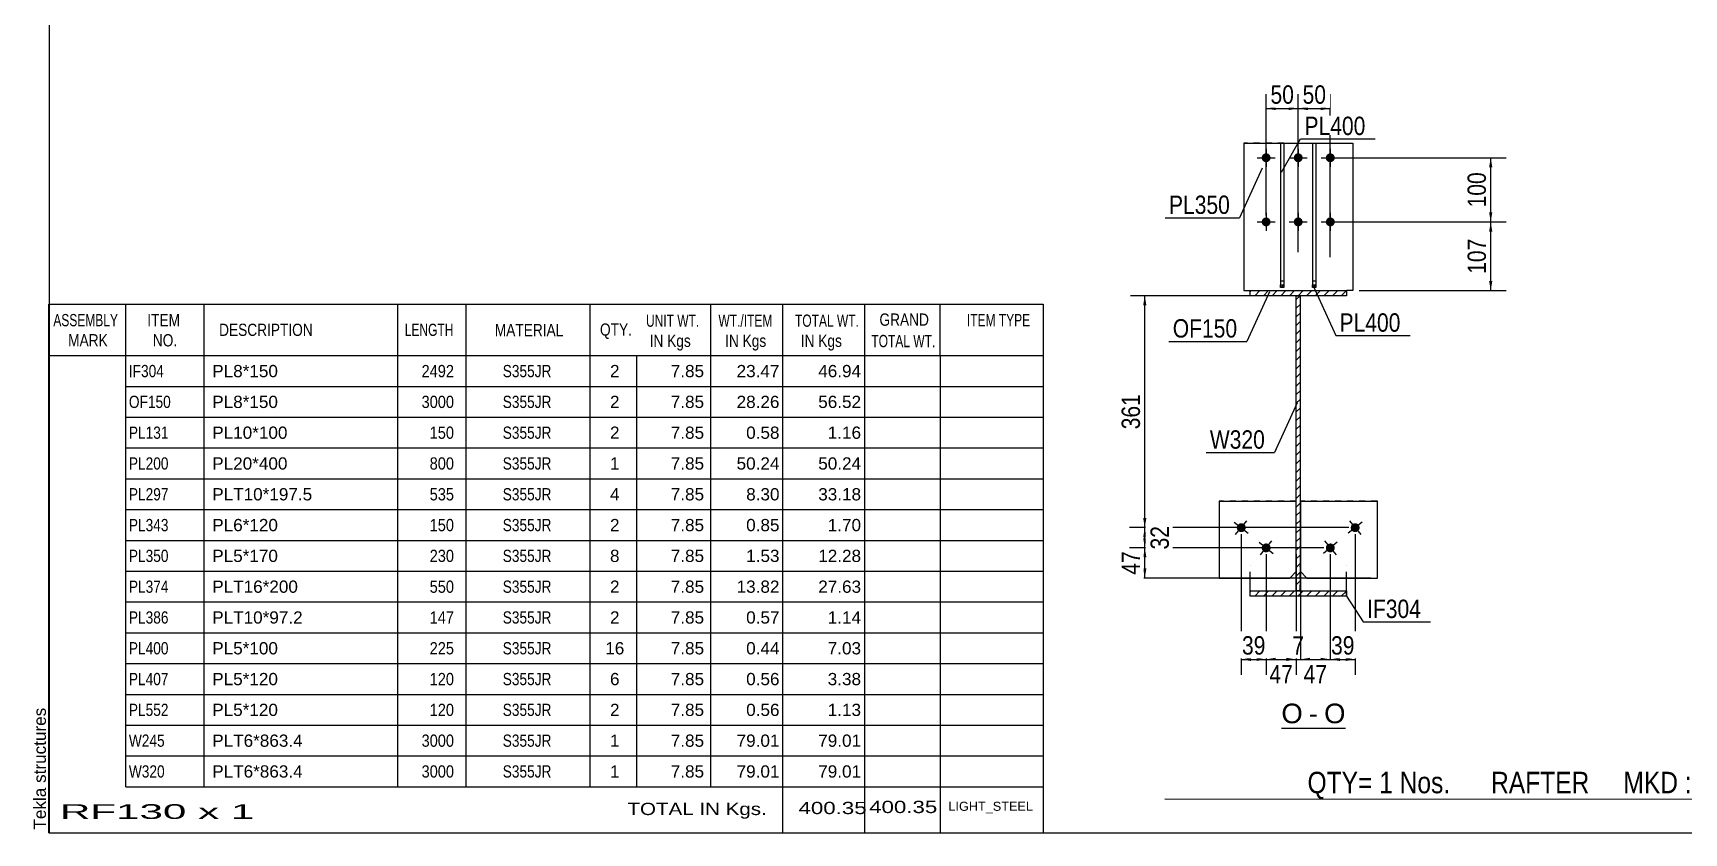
# Model space of a CAD drawing. Header units: millimetres. Extents: x -250 to 153, y -154 to 123.
# Drawn here: x -249.8 to 7.5, y -153.6 to -28.9 of the extents above; entities that cross this region are included whole.
import ezdxf

# ---------------------------------------------------------------- set-up
doc = ezdxf.new("R2010")
doc.units = ezdxf.units.MM
doc.linetypes.add('DXK_LINE_DOT1', pattern=[1.8814, 0.9407, -0.9407])
doc.styles.add('Arial', font='ARIAL.TTF', dxfattribs={"height": 0.2})
doc.styles.add('Arial Narrow', font='ARIALN.TTF', dxfattribs={"height": 0.2})

# ---------------------------------------------------------------- blocks, each defined once
blk = doc.blocks.new('Unknown-627307936-1210')
at = {"color": 5, "linetype": 'Continuous'}
for p, q in [((-247.27, 123.46), (-247.27, -153.54)), ((-247.27, -153.54), (152.73, -153.54))]:
    blk.add_line(p, q, dxfattribs=at)
at = {"color": 174, "linetype": 'Continuous', "style": 'Arial'}
blk.add_text('Tekla structures', height=1.9102, rotation=90, dxfattribs=at).set_placement((-247.77, -153.04))
blk = doc.blocks.new('Unknown-627307936-15 - 2450')
at = {"color": 7, "linetype": 'Continuous'}
blk.add_line((-55.23, -137.22), (-45.25, -137.22), dxfattribs=at)
at = {"color": 0, "linetype": 'Continuous'}
blk.add_wipeout([(-51.91, -136.47), (-51.91, -133.27), (-55.23, -133.27), (-55.23, -136.47)], dxfattribs=at)
blk.add_wipeout([(-49.53, -136.47), (-49.53, -133.27), (-50.95, -133.27), (-50.95, -136.47)], dxfattribs=at)
at = {"color": 96, "linetype": 'Continuous', "style": 'Arial'}
blk.add_text('O', height=3.06, dxfattribs=at).set_placement((-55.23, -136.47))
at = {"color": 0, "linetype": 'Continuous'}
blk.add_wipeout([(-45.25, -136.47), (-45.25, -133.27), (-48.57, -133.27), (-48.57, -136.47)], dxfattribs=at)
at = {"color": 96, "linetype": 'Continuous', "style": 'Arial'}
for s, p in [('O', (-48.57, -136.47)), ('-', (-50.95, -136.47))]:
    blk.add_text(s, height=3.06, dxfattribs=at).set_placement(p)
blk = doc.blocks.new('Bolt-627307936-2569 - 2450')
at = {"linetype": 'Continuous'}
for points in [[(-56.91, -48.34, -1), (-58.31, -48.34, -1)], [(-51.91, -48.34, -1), (-53.31, -48.34, -1)], [(-46.91, -48.34, -1), (-48.31, -48.34, -1)], [(-56.91, -58.34, -1), (-58.31, -58.34, -1)], [(-51.91, -58.34, -1), (-53.31, -58.34, -1)], [(-46.91, -58.34, -1), (-48.31, -58.34, -1)]]:
    blk.add_hatch(color=3, dxfattribs=at).paths.add_polyline_path(points)
at = {"color": 3, "linetype": 'Continuous'}
for p, q in [((-59.01, -48.34), (-56.21, -48.34)), ((-57.61, -46.94), (-57.61, -49.74)), ((-54.01, -48.34), (-51.21, -48.34)), ((-52.61, -46.94), (-52.61, -49.74)), ((-49.01, -48.34), (-46.21, -48.34)), ((-47.61, -46.94), (-47.61, -49.74)), ((-59.01, -58.34), (-56.21, -58.34)), ((-57.61, -56.94), (-57.61, -59.74)), ((-54.01, -58.34), (-51.21, -58.34)), ((-52.61, -56.94), (-52.61, -59.74)), ((-49.01, -58.34), (-46.21, -58.34)), ((-47.61, -56.94), (-47.61, -59.74))]:
    blk.add_line(p, q, dxfattribs=at)
blk = doc.blocks.new('Part-627307936-2482 - 2450')
at = {"linetype": 'Continuous'}
h = blk.add_hatch(dxfattribs=at)
h.set_pattern_fill('', scale=0.3, style=0, pattern_type=0)
h.set_pattern_definition([(45, (-45.1064, -69.0383), (-0.67352, 0.67352), [])])
h.paths.add_polyline_path([(-45.11, -69.84), (-45.11, -69.04), (-60.11, -69.04), (-60.11, -69.84)])
at = {"color": 2, "linetype": 'Continuous'}
for p, q in [((-60.11, -69.84), (-60.11, -69.04)), ((-60.11, -69.04), (-45.11, -69.04)), ((-45.11, -69.04), (-45.11, -69.84)), ((-45.11, -69.84), (-60.11, -69.84))]:
    blk.add_line(p, q, dxfattribs=at)
blk = doc.blocks.new('Bolt-627307936-2458 - 2450')
at = {"linetype": 'Continuous'}
for points in [[(-61.04, -105.45, -1), (-61.93, -106.53, -1)], [(-57.16, -108.6, -1), (-58.05, -109.69, -1)]]:
    blk.add_hatch(color=3, dxfattribs=at).paths.add_polyline_path(points)
at = {"color": 3, "linetype": 'Continuous'}
for p, q in [((-62.57, -105.11), (-60.4, -106.87)), ((-62.37, -107.08), (-60.6, -104.9)), ((-58.49, -110.23), (-56.72, -108.06)), ((-58.69, -108.26), (-56.52, -110.03))]:
    blk.add_line(p, q, dxfattribs=at)
blk = doc.blocks.new('Part-627307936-2477 - 2450')
at = {"linetype": 'Continuous'}
h = blk.add_hatch(dxfattribs=at)
h.set_pattern_fill('', scale=0.3, style=0, pattern_type=0)
h.set_pattern_definition([(45, (-45.1064, -115.8643), (-0.67352, 0.67352), [])])
h.paths.add_polyline_path([(-45.11, -116.68), (-45.11, -115.86), (-60.11, -115.86), (-60.11, -116.68)])
at = {"color": 7, "linetype": 'DXK_LINE_DOT1'}
for p, q in [((-60.11, -113.84), (-60.11, -111.95)), ((-45.11, -113.84), (-45.11, -111.95)), ((-60.11, -116.68), (-60.11, -115.86)), ((-45.11, -116.68), (-45.11, -115.86))]:
    blk.add_line(p, q, dxfattribs=at)
at = {"color": 2, "linetype": 'Continuous'}
for p, q in [((-60.11, -115.86), (-60.11, -113.84)), ((-45.11, -115.86), (-45.11, -113.84)), ((-60.11, -116.68), (-60.11, -115.86)), ((-60.11, -115.86), (-45.11, -115.86)), ((-45.11, -116.68), (-60.11, -116.68)), ((-45.11, -115.86), (-45.11, -116.68))]:
    blk.add_line(p, q, dxfattribs=at)
blk = doc.blocks.new('Part-627307936-2492 - 2450')
at = {"color": 2, "linetype": 'Continuous'}
for p, q in [((-61.11, -46.04), (-61.11, -69.04)), ((-61.11, -46.04), (-44.11, -46.04)), ((-44.11, -46.04), (-44.11, -69.04)), ((-61.11, -69.04), (-60.11, -69.04)), ((-44.11, -69.04), (-45.11, -69.04))]:
    blk.add_line(p, q, dxfattribs=at)
at = {"color": 7, "linetype": 'DXK_LINE_DOT1'}
for p, q in [((-54.86, -46.04), (-61.11, -46.04)), ((-60.11, -69.04), (-45.11, -69.04))]:
    blk.add_line(p, q, dxfattribs=at)
blk = doc.blocks.new('Part-627307936-2514 - 2450')
at = {"linetype": 'Continuous'}
h = blk.add_hatch(dxfattribs=at)
h.set_pattern_fill('', scale=0.3, style=0, pattern_type=0)
h.set_pattern_definition([(45, (-49.8564, -68.143), (-0.6735, 0.6735), [])])
h.paths.add_polyline_path([(-49.86, -68.54), (-49.86, -68.14), (-50.36, -68.14), (-50.36, -68.54)])
at = {"color": 2, "linetype": 'Continuous'}
for p, q in [((-50.36, -46.04), (-50.36, -68.14)), ((-50.36, -46.04), (-49.86, -46.04)), ((-49.86, -46.04), (-49.86, -68.14)), ((-50.36, -68.54), (-50.36, -68.14)), ((-50.36, -68.14), (-49.86, -68.14)), ((-50.36, -68.54), (-50.36, -68.54)), ((-49.86, -68.54), (-50.36, -68.54)), ((-49.86, -68.14), (-49.86, -68.54)), ((-49.86, -68.54), (-49.86, -68.54))]:
    blk.add_line(p, q, dxfattribs=at)
at = {"color": 7, "linetype": 'DXK_LINE_DOT1'}
for p, q in [((-50.36, -67.54), (-49.86, -67.54)), ((-50.36, -68.14), (-50.36, -68.54)), ((-49.86, -68.54), (-50.36, -68.54)), ((-49.86, -68.14), (-49.86, -68.54))]:
    blk.add_line(p, q, dxfattribs=at)
blk = doc.blocks.new('Part-627307936-2515 - 2450')
at = {"color": 2, "linetype": 'Continuous'}
for p, q in [((-52.28, -101.84), (-40.28, -101.84)), ((-52.28, -101.84), (-52.28, -112.84)), ((-40.28, -113.84), (-40.28, -101.84)), ((-52.28, -112.84), (-51.28, -113.84)), ((-51.28, -113.84), (-40.28, -113.84))]:
    blk.add_line(p, q, dxfattribs=at)
at = {"color": 7, "linetype": 'DXK_LINE_DOT1'}
for p, q in [((-40.28, -101.84), (-52.28, -101.84)), ((-51.28, -113.84), (-40.28, -113.84))]:
    blk.add_line(p, q, dxfattribs=at)
blk = doc.blocks.new('Part-627307936-2538 - 2450')
at = {"color": 2, "linetype": 'Continuous'}
for p, q in [((-64.94, -101.84), (-52.94, -101.84)), ((-64.94, -101.84), (-64.94, -113.84)), ((-52.94, -112.84), (-52.94, -101.84)), ((-53.94, -113.84), (-52.94, -112.84)), ((-64.94, -113.84), (-53.94, -113.84))]:
    blk.add_line(p, q, dxfattribs=at)
at = {"color": 7, "linetype": 'DXK_LINE_DOT1'}
for p, q in [((-52.94, -101.84), (-64.94, -101.84)), ((-64.94, -113.84), (-53.94, -113.84))]:
    blk.add_line(p, q, dxfattribs=at)
blk = doc.blocks.new('Part-627307936-2554 - 2450')
at = {"linetype": 'Continuous'}
h = blk.add_hatch(dxfattribs=at)
h.set_pattern_fill('', scale=0.3, style=0, pattern_type=0)
h.set_pattern_definition([(45, (-54.8564, -68.143), (-0.6735, 0.6735), [])])
h.paths.add_polyline_path([(-54.86, -68.54), (-54.86, -68.14), (-55.36, -68.14), (-55.36, -68.54)])
at = {"color": 2, "linetype": 'Continuous'}
for p, q in [((-55.36, -46.04), (-55.36, -68.14)), ((-55.36, -46.04), (-54.86, -46.04)), ((-54.86, -46.04), (-54.86, -68.14)), ((-55.36, -68.54), (-55.36, -68.14)), ((-55.36, -68.14), (-54.86, -68.14)), ((-55.36, -68.54), (-55.36, -68.54)), ((-54.86, -68.54), (-55.36, -68.54)), ((-54.86, -68.14), (-54.86, -68.54)), ((-54.86, -68.54), (-54.86, -68.54))]:
    blk.add_line(p, q, dxfattribs=at)
at = {"color": 7, "linetype": 'DXK_LINE_DOT1'}
for p, q in [((-55.36, -67.54), (-54.86, -67.54)), ((-55.36, -68.14), (-55.36, -68.54)), ((-54.86, -68.54), (-55.36, -68.54)), ((-54.86, -68.14), (-54.86, -68.54))]:
    blk.add_line(p, q, dxfattribs=at)
blk = doc.blocks.new('Part-627307936-2564 - 2450')
at = {"linetype": 'Continuous'}
h = blk.add_hatch(dxfattribs=at)
h.set_pattern_fill('', scale=0.3, style=0, pattern_type=0)
h.set_pattern_definition([(45, (-52.3064, -69.8383), (-0.67352, 0.67352), [])])
h.paths.add_polyline_path([(-52.31, -115.86), (-52.31, -69.84), (-52.91, -69.84), (-52.91, -115.86)])
at = {"color": 2, "linetype": 'Continuous'}
for p, q in [((-52.91, -115.86), (-52.91, -69.84)), ((-52.91, -69.84), (-52.31, -69.84)), ((-52.31, -69.84), (-52.31, -115.86)), ((-52.31, -115.86), (-52.91, -115.86))]:
    blk.add_line(p, q, dxfattribs=at)
at = {"color": 7, "linetype": 'DXK_LINE_DOT1'}
for p, q in [((-52.91, -115.86), (-52.91, -111.95)), ((-52.31, -115.86), (-52.31, -111.95))]:
    blk.add_line(p, q, dxfattribs=at)
blk = doc.blocks.new('Bolt-627307936-2570 - 2450')
at = {"linetype": 'Continuous'}
for points in [[(-43.29, -106.53, -1), (-44.17, -105.45, -1)], [(-47.16, -109.69, -1), (-48.05, -108.6, -1)]]:
    blk.add_hatch(color=3, dxfattribs=at).paths.add_polyline_path(points)
at = {"color": 3, "linetype": 'Continuous'}
for p, q in [((-42.64, -105.11), (-44.81, -106.87)), ((-44.61, -104.9), (-42.84, -107.08)), ((-48.49, -108.06), (-46.72, -110.23)), ((-46.52, -108.26), (-48.69, -110.03))]:
    blk.add_line(p, q, dxfattribs=at)
blk = doc.blocks.new('StraightDimension-627307936-2617 - 2450')
at = {"linetype": 'Continuous'}
for points in [[(-76.77, -71.34), (-76.52, -69.84), (-76.27, -71.34)], [(-76.27, -104.49), (-76.52, -105.99), (-76.77, -104.49)]]:
    blk.add_hatch(color=7, dxfattribs=at).paths.add_polyline_path(points)
at = {"color": 7, "linetype": 'Continuous'}
for p, q in [((-46.11, -69.84), (-78.77, -69.84)), ((-76.52, -105.99), (-76.52, -69.84)), ((-44.73, -105.99), (-78.77, -105.99))]:
    blk.add_line(p, q, dxfattribs=at)
at = {"color": 0}
blk.add_wipeout([(-76.67, -84.57), (-80.87, -84.57), (-80.87, -91.26), (-76.67, -91.26)], dxfattribs=at)
at = {"color": 3, "style": 'Arial Narrow'}
blk.add_text('361', height=2.863, rotation=90.0002, dxfattribs=at).set_placement((-77.27, -90.66))
blk = doc.blocks.new('StraightDimension-627307936-2584 - 2450')
at = {"linetype": 'Continuous'}
for points in [[(-22.86, -59.84), (-22.61, -58.34), (-22.36, -59.84)], [(-22.36, -67.54), (-22.61, -69.04), (-22.86, -67.54)]]:
    blk.add_hatch(color=7, dxfattribs=at).paths.add_polyline_path(points)
at = {"color": 7, "linetype": 'Continuous'}
for p, q in [((-46.61, -58.34), (-20.21, -58.34)), ((-22.61, -69.04), (-22.61, -58.34)), ((-43.11, -69.04), (-20.21, -69.04))]:
    blk.add_line(p, q, dxfattribs=at)
at = {"color": 0}
blk.add_wipeout([(-22.76, -60.35), (-26.96, -60.35), (-26.96, -67.03), (-22.76, -67.03)], dxfattribs=at)
at = {"color": 3, "style": 'Arial Narrow'}
blk.add_text('107', height=2.863, rotation=90.0002, dxfattribs=at).set_placement((-23.36, -66.43))
blk = doc.blocks.new('StraightDimension-627307936-2595 - 2450')
at = {"linetype": 'Continuous'}
for points in [[(-56.11, -126.77), (-57.61, -126.52), (-56.11, -126.27)], [(-54.44, -126.27), (-52.94, -126.52), (-54.44, -126.77)]]:
    blk.add_hatch(color=7, dxfattribs=at).paths.add_polyline_path(points)
at = {"color": 7, "linetype": 'Continuous'}
for p, q in [((-57.61, -110.14), (-57.61, -128.77)), ((-52.94, -110.14), (-52.94, -128.77)), ((-57.61, -126.52), (-52.94, -126.52))]:
    blk.add_line(p, q, dxfattribs=at)
at = {"color": 0}
blk.add_wipeout([(-52.84, -130.87), (-52.84, -126.67), (-57.7, -126.67), (-57.7, -130.87)], dxfattribs=at)
at = {"color": 3, "style": 'Arial Narrow'}
blk.add_text('47', height=2.863, dxfattribs=at).set_placement((-57.1, -130.27))
blk = doc.blocks.new('StraightDimension-627307936-2637 - 2450')
at = {"linetype": 'Continuous'}
for points in [[(-76.77, -110.64), (-76.52, -109.14), (-76.27, -110.64)], [(-76.27, -112.34), (-76.52, -113.84), (-76.77, -112.34)]]:
    blk.add_hatch(color=7, dxfattribs=at).paths.add_polyline_path(points)
at = {"color": 7, "linetype": 'Continuous'}
for p, q in [((-48.61, -109.14), (-78.77, -109.14)), ((-76.52, -113.84), (-76.52, -109.14)), ((-41.28, -113.84), (-78.77, -113.84))]:
    blk.add_line(p, q, dxfattribs=at)
at = {"color": 0}
blk.add_wipeout([(-76.67, -109.06), (-80.87, -109.06), (-80.87, -113.92), (-76.67, -113.92)], dxfattribs=at)
at = {"color": 3, "style": 'Arial Narrow'}
blk.add_text('47', height=2.863, rotation=90.0002, dxfattribs=at).set_placement((-77.27, -113.32))
blk = doc.blocks.new('StraightDimension-627307936-2593 - 2450')
at = {"linetype": 'Continuous'}
for points in [[(-22.86, -49.84), (-22.61, -48.34), (-22.36, -49.84)], [(-22.36, -56.84), (-22.61, -58.34), (-22.86, -56.84)]]:
    blk.add_hatch(color=7, dxfattribs=at).paths.add_polyline_path(points)
at = {"color": 7, "linetype": 'Continuous'}
for p, q in [((-46.61, -48.34), (-20.21, -48.34)), ((-22.61, -58.34), (-22.61, -48.34)), ((-46.61, -58.34), (-20.21, -58.34))]:
    blk.add_line(p, q, dxfattribs=at)
at = {"color": 0}
blk.add_wipeout([(-22.76, -50), (-26.96, -50), (-26.96, -56.68), (-22.76, -56.68)], dxfattribs=at)
at = {"color": 3, "style": 'Arial Narrow'}
blk.add_text('100', height=2.863, rotation=90.0002, dxfattribs=at).set_placement((-23.36, -56.08))
blk = doc.blocks.new('StraightDimension-627307936-2596 - 2450')
at = {"linetype": 'Continuous'}
for points in [[(-54.44, -126.27), (-52.94, -126.52), (-54.44, -126.77)], [(-50.78, -126.77), (-52.28, -126.52), (-50.78, -126.27)]]:
    blk.add_hatch(color=7, dxfattribs=at).paths.add_polyline_path(points)
at = {"color": 7, "linetype": 'Continuous'}
for p, q in [((-52.94, -110.14), (-52.94, -128.92)), ((-52.28, -110.14), (-52.28, -128.92)), ((-52.94, -126.52), (-52.28, -126.52))]:
    blk.add_line(p, q, dxfattribs=at)
at = {"color": 0}
blk.add_wipeout([(-51.09, -126.37), (-51.09, -122.17), (-54.12, -122.17), (-54.12, -126.37)], dxfattribs=at)
at = {"color": 3, "style": 'Arial Narrow'}
blk.add_text('7', height=2.86, dxfattribs=at).set_placement((-53.52, -125.77))
blk = doc.blocks.new('StraightDimension-627307936-2597 - 2450')
at = {"linetype": 'Continuous'}
for points in [[(-59.99, -126.77), (-61.49, -126.52), (-59.99, -126.27)], [(-59.11, -126.27), (-57.61, -126.52), (-59.11, -126.77)]]:
    blk.add_hatch(color=7, dxfattribs=at).paths.add_polyline_path(points)
at = {"color": 7, "linetype": 'Continuous'}
for p, q in [((-61.49, -106.99), (-61.49, -128.92)), ((-57.61, -110.14), (-57.61, -128.92)), ((-61.49, -126.52), (-57.61, -126.52))]:
    blk.add_line(p, q, dxfattribs=at)
at = {"color": 0}
blk.add_wipeout([(-57.12, -126.37), (-57.12, -122.17), (-61.97, -122.17), (-61.97, -126.37)], dxfattribs=at)
at = {"color": 3, "style": 'Arial Narrow'}
blk.add_text('39', height=2.863, dxfattribs=at).set_placement((-61.37, -125.77))
blk = doc.blocks.new('StraightDimension-627307936-2598 - 2450')
at = {"linetype": 'Continuous'}
for points in [[(-46.11, -126.77), (-47.61, -126.52), (-46.11, -126.27)], [(-45.23, -126.27), (-43.73, -126.52), (-45.23, -126.77)]]:
    blk.add_hatch(color=7, dxfattribs=at).paths.add_polyline_path(points)
at = {"color": 7, "linetype": 'Continuous'}
for p, q in [((-43.73, -106.99), (-43.73, -128.92)), ((-47.61, -110.14), (-47.61, -128.92)), ((-47.61, -126.52), (-43.73, -126.52))]:
    blk.add_line(p, q, dxfattribs=at)
at = {"color": 0}
blk.add_wipeout([(-43.24, -126.37), (-43.24, -122.17), (-48.09, -122.17), (-48.09, -126.37)], dxfattribs=at)
at = {"color": 3, "style": 'Arial Narrow'}
blk.add_text('39', height=2.863, dxfattribs=at).set_placement((-47.49, -125.77))
blk = doc.blocks.new('StraightDimension-627307936-2599 - 2450')
at = {"linetype": 'Continuous'}
for points in [[(-50.78, -126.77), (-52.28, -126.52), (-50.78, -126.27)], [(-49.11, -126.27), (-47.61, -126.52), (-49.11, -126.77)]]:
    blk.add_hatch(color=7, dxfattribs=at).paths.add_polyline_path(points)
at = {"color": 7, "linetype": 'Continuous'}
for p, q in [((-52.28, -110.14), (-52.28, -128.77)), ((-47.61, -110.14), (-47.61, -128.77)), ((-52.28, -126.52), (-47.61, -126.52))]:
    blk.add_line(p, q, dxfattribs=at)
at = {"color": 0}
blk.add_wipeout([(-47.51, -130.87), (-47.51, -126.67), (-52.37, -126.67), (-52.37, -130.87)], dxfattribs=at)
at = {"color": 3, "style": 'Arial Narrow'}
blk.add_text('47', height=2.863, dxfattribs=at).set_placement((-51.77, -130.27))
blk = doc.blocks.new('StraightDimension-627307936-2602 - 2450')
at = {"linetype": 'Continuous'}
for points in [[(-56.11, -40.92), (-57.61, -40.67), (-56.11, -40.42)], [(-54.11, -40.42), (-52.61, -40.67), (-54.11, -40.92)]]:
    blk.add_hatch(color=7, dxfattribs=at).paths.add_polyline_path(points)
at = {"color": 7, "linetype": 'Continuous'}
for p, q in [((-57.61, -57.34), (-57.61, -38.42)), ((-52.61, -63.04), (-52.61, -38.42)), ((-57.61, -40.67), (-52.61, -40.67))]:
    blk.add_line(p, q, dxfattribs=at)
at = {"color": 0}
blk.add_wipeout([(-52.68, -40.52), (-52.68, -36.32), (-57.53, -36.32), (-57.53, -40.52)], dxfattribs=at)
at = {"color": 3, "style": 'Arial Narrow'}
blk.add_text('50', height=2.863, dxfattribs=at).set_placement((-56.93, -39.92))
blk = doc.blocks.new('StraightDimension-627307936-2609 - 2450')
at = {"linetype": 'Continuous'}
for points in [[(-51.11, -40.92), (-52.61, -40.67), (-51.11, -40.42)], [(-49.11, -40.42), (-47.61, -40.67), (-49.11, -40.92)]]:
    blk.add_hatch(color=7, dxfattribs=at).paths.add_polyline_path(points)
at = {"color": 7, "linetype": 'Continuous'}
for p, q in [((-52.61, -63.04), (-52.61, -38.42)), ((-47.61, -63.84), (-47.61, -38.42)), ((-52.61, -40.67), (-47.61, -40.67))]:
    blk.add_line(p, q, dxfattribs=at)
at = {"color": 0}
blk.add_wipeout([(-47.68, -40.52), (-47.68, -36.32), (-52.53, -36.32), (-52.53, -40.52)], dxfattribs=at)
at = {"color": 3, "style": 'Arial Narrow'}
blk.add_text('50', height=2.863, dxfattribs=at).set_placement((-51.93, -39.92))
blk = doc.blocks.new('StraightDimension-627307936-2630 - 2450')
at = {"linetype": 'Continuous'}
for points in [[(-76.77, -107.49), (-76.52, -105.99), (-76.27, -107.49)], [(-76.27, -107.64), (-76.52, -109.14), (-76.77, -107.64)]]:
    blk.add_hatch(color=7, dxfattribs=at).paths.add_polyline_path(points)
at = {"color": 7, "linetype": 'Continuous'}
for p, q in [((-44.73, -105.99), (-78.92, -105.99)), ((-76.52, -109.14), (-76.52, -105.99)), ((-48.61, -109.14), (-78.92, -109.14))]:
    blk.add_line(p, q, dxfattribs=at)
at = {"color": 0}
blk.add_wipeout([(-72.17, -105.14), (-76.37, -105.14), (-76.37, -109.99), (-72.17, -109.99)], dxfattribs=at)
at = {"color": 3, "style": 'Arial Narrow'}
blk.add_text('32', height=2.863, rotation=90.0002, dxfattribs=at).set_placement((-72.77, -109.39))
blk = doc.blocks.new('CBS_BOM-627307936-4965')
at = {"color": 7, "linetype": 'Continuous'}
for p, q in [((-247.3, -79.17), (-247.3, -71.17)), ((-247.29, -71.17), (-92.38, -71.18)), ((-235.3, -79.17), (-235.3, -71.17)), ((-223.11, -79.17), (-223.11, -71.17)), ((-192.94, -79.17), (-192.94, -71.17)), ((-182.26, -79.17), (-182.26, -71.17)), ((-162.95, -79.17), (-162.95, -71.17)), ((-144.14, -79.17), (-144.14, -71.17)), ((-132.93, -79.17), (-132.93, -71.17)), ((-120.15, -79.17), (-120.15, -71.17)), ((-108.4, -79.17), (-108.4, -71.17)), ((-92.37, -71.18), (-92.38, -79.17)), ((-247.3, -79.17), (-92.37, -79.17)), ((-247.3, -83.97), (-247.3, -79.17)), ((-235.3, -83.97), (-235.3, -79.17)), ((-223.11, -83.97), (-223.11, -79.17)), ((-192.94, -83.97), (-192.94, -79.17)), ((-182.26, -83.97), (-182.26, -79.17)), ((-162.95, -83.97), (-162.95, -79.17)), ((-155.68, -83.97), (-155.68, -79.17)), ((-144.14, -83.97), (-144.14, -79.17)), ((-132.93, -83.97), (-132.93, -79.17)), ((-120.15, -83.97), (-120.15, -79.17)), ((-108.38, -83.97), (-108.38, -79.17)), ((-92.37, -79.18), (-92.37, -83.97)), ((-247.3, -88.77), (-247.3, -83.97)), ((-235.3, -83.97), (-92.37, -83.97)), ((-235.3, -88.77), (-235.3, -83.97)), ((-223.11, -88.77), (-223.11, -83.97)), ((-192.94, -88.77), (-192.94, -83.97)), ((-182.26, -88.77), (-182.26, -83.97)), ((-162.95, -88.77), (-162.95, -83.97)), ((-155.68, -88.77), (-155.68, -83.97)), ((-144.14, -88.77), (-144.14, -83.97)), ((-132.93, -88.77), (-132.93, -83.97)), ((-120.15, -88.77), (-120.15, -83.97)), ((-108.38, -88.77), (-108.38, -83.97)), ((-92.37, -83.98), (-92.37, -88.77)), ((-247.3, -93.57), (-247.3, -88.77)), ((-235.3, -88.77), (-92.37, -88.77)), ((-235.3, -93.57), (-235.3, -88.77)), ((-223.11, -93.57), (-223.11, -88.77)), ((-192.94, -93.57), (-192.94, -88.77)), ((-182.26, -93.57), (-182.26, -88.77)), ((-162.95, -93.57), (-162.95, -88.77)), ((-155.68, -93.57), (-155.68, -88.77)), ((-144.14, -93.57), (-144.14, -88.77)), ((-132.93, -93.57), (-132.93, -88.77)), ((-120.15, -93.57), (-120.15, -88.77)), ((-108.38, -93.57), (-108.38, -88.77)), ((-92.37, -88.78), (-92.37, -93.57)), ((-247.3, -98.37), (-247.3, -93.57)), ((-235.3, -93.57), (-92.37, -93.57)), ((-235.3, -98.37), (-235.3, -93.57)), ((-223.11, -98.37), (-223.11, -93.57)), ((-192.94, -98.37), (-192.94, -93.57)), ((-182.26, -98.37), (-182.26, -93.57)), ((-162.95, -98.37), (-162.95, -93.57)), ((-155.68, -98.37), (-155.68, -93.57)), ((-144.14, -98.37), (-144.14, -93.57)), ((-132.93, -98.37), (-132.93, -93.57)), ((-120.15, -98.37), (-120.15, -93.57)), ((-108.38, -98.37), (-108.38, -93.57)), ((-92.37, -93.58), (-92.37, -98.37)), ((-247.3, -103.17), (-247.3, -98.37)), ((-235.3, -98.37), (-92.37, -98.37)), ((-235.3, -103.17), (-235.3, -98.37)), ((-223.11, -103.17), (-223.11, -98.37)), ((-192.94, -103.17), (-192.94, -98.37)), ((-182.26, -103.17), (-182.26, -98.37)), ((-162.95, -103.17), (-162.95, -98.37)), ((-155.68, -103.17), (-155.68, -98.37)), ((-144.14, -103.17), (-144.14, -98.37)), ((-132.93, -103.17), (-132.93, -98.37)), ((-120.15, -103.17), (-120.15, -98.37)), ((-108.38, -103.17), (-108.38, -98.37)), ((-92.37, -98.38), (-92.37, -103.17)), ((-247.3, -107.97), (-247.3, -103.17)), ((-235.3, -103.17), (-92.37, -103.17)), ((-235.3, -107.97), (-235.3, -103.17)), ((-223.11, -107.97), (-223.11, -103.17)), ((-192.94, -107.97), (-192.94, -103.17)), ((-182.26, -107.97), (-182.26, -103.17)), ((-162.95, -107.97), (-162.95, -103.17)), ((-155.68, -107.97), (-155.68, -103.17)), ((-144.14, -107.97), (-144.14, -103.17)), ((-132.93, -107.97), (-132.93, -103.17)), ((-120.15, -107.97), (-120.15, -103.17)), ((-108.38, -107.97), (-108.38, -103.17)), ((-92.37, -103.18), (-92.37, -107.97)), ((-247.3, -112.77), (-247.3, -107.97)), ((-235.3, -107.97), (-92.37, -107.97)), ((-235.3, -112.77), (-235.3, -107.97)), ((-223.11, -112.77), (-223.11, -107.97)), ((-192.94, -112.77), (-192.94, -107.97)), ((-182.26, -112.77), (-182.26, -107.97)), ((-162.95, -112.77), (-162.95, -107.97)), ((-155.68, -112.77), (-155.68, -107.97)), ((-144.14, -112.77), (-144.14, -107.97)), ((-132.93, -112.77), (-132.93, -107.97)), ((-120.15, -112.77), (-120.15, -107.97)), ((-108.38, -112.77), (-108.38, -107.97)), ((-92.37, -107.98), (-92.37, -112.77)), ((-247.3, -117.57), (-247.3, -112.77)), ((-235.3, -112.77), (-92.37, -112.77)), ((-235.3, -117.57), (-235.3, -112.77)), ((-223.11, -117.57), (-223.11, -112.77)), ((-192.94, -117.57), (-192.94, -112.77)), ((-182.26, -117.57), (-182.26, -112.77)), ((-162.95, -117.57), (-162.95, -112.77)), ((-155.68, -117.57), (-155.68, -112.77)), ((-144.14, -117.57), (-144.14, -112.77)), ((-132.93, -117.57), (-132.93, -112.77)), ((-120.15, -117.57), (-120.15, -112.77)), ((-108.38, -117.57), (-108.38, -112.77)), ((-92.37, -112.78), (-92.37, -117.57)), ((-247.3, -122.37), (-247.3, -117.57)), ((-235.3, -117.57), (-92.37, -117.57)), ((-235.3, -122.37), (-235.3, -117.57)), ((-223.11, -122.37), (-223.11, -117.57)), ((-192.94, -122.37), (-192.94, -117.57)), ((-182.26, -122.37), (-182.26, -117.57)), ((-162.95, -122.37), (-162.95, -117.57)), ((-155.68, -122.37), (-155.68, -117.57)), ((-144.14, -122.37), (-144.14, -117.57)), ((-132.93, -122.37), (-132.93, -117.57)), ((-120.15, -122.37), (-120.15, -117.57)), ((-108.38, -122.37), (-108.38, -117.57)), ((-92.37, -117.58), (-92.37, -122.37)), ((-247.3, -127.17), (-247.3, -122.37)), ((-235.3, -122.37), (-92.37, -122.37)), ((-235.3, -127.17), (-235.3, -122.37)), ((-223.11, -127.17), (-223.11, -122.37)), ((-192.94, -127.17), (-192.94, -122.37)), ((-182.26, -127.17), (-182.26, -122.37)), ((-162.95, -127.17), (-162.95, -122.37)), ((-155.68, -127.17), (-155.68, -122.37)), ((-144.14, -127.17), (-144.14, -122.37)), ((-132.93, -127.17), (-132.93, -122.37)), ((-120.15, -127.17), (-120.15, -122.37)), ((-108.38, -127.17), (-108.38, -122.37)), ((-92.37, -122.38), (-92.37, -127.17)), ((-247.3, -131.97), (-247.3, -127.17)), ((-235.3, -127.17), (-92.37, -127.17)), ((-235.3, -131.97), (-235.3, -127.17)), ((-223.11, -131.97), (-223.11, -127.17)), ((-192.94, -131.97), (-192.94, -127.17)), ((-182.26, -131.97), (-182.26, -127.17)), ((-162.95, -131.97), (-162.95, -127.17)), ((-155.68, -131.97), (-155.68, -127.17)), ((-144.14, -131.97), (-144.14, -127.17)), ((-132.93, -131.97), (-132.93, -127.17)), ((-120.15, -131.97), (-120.15, -127.17)), ((-108.38, -131.97), (-108.38, -127.17)), ((-92.37, -127.18), (-92.37, -131.97)), ((-247.3, -136.77), (-247.3, -131.97)), ((-235.3, -131.97), (-92.37, -131.97)), ((-235.3, -136.77), (-235.3, -131.97)), ((-223.11, -136.77), (-223.11, -131.97)), ((-192.94, -136.77), (-192.94, -131.97)), ((-182.26, -136.77), (-182.26, -131.97)), ((-162.95, -136.77), (-162.95, -131.97)), ((-155.68, -136.77), (-155.68, -131.97)), ((-144.14, -136.77), (-144.14, -131.97)), ((-132.93, -136.77), (-132.93, -131.97)), ((-120.15, -136.77), (-120.15, -131.97)), ((-108.38, -136.77), (-108.38, -131.97)), ((-92.37, -131.98), (-92.37, -136.77)), ((-247.3, -141.57), (-247.3, -136.77)), ((-235.3, -136.77), (-92.37, -136.77)), ((-235.3, -141.57), (-235.3, -136.77)), ((-223.11, -141.57), (-223.11, -136.77)), ((-192.94, -141.57), (-192.94, -136.77)), ((-182.26, -141.57), (-182.26, -136.77)), ((-162.95, -141.57), (-162.95, -136.77)), ((-155.68, -141.57), (-155.68, -136.77)), ((-144.14, -141.57), (-144.14, -136.77)), ((-132.93, -141.57), (-132.93, -136.77)), ((-120.15, -141.57), (-120.15, -136.77)), ((-108.38, -141.57), (-108.38, -136.77)), ((-92.37, -136.78), (-92.37, -141.57)), ((-247.3, -146.37), (-247.3, -141.57)), ((-235.3, -141.57), (-92.37, -141.57)), ((-235.3, -146.37), (-235.3, -141.57)), ((-223.11, -146.37), (-223.11, -141.57)), ((-192.94, -146.37), (-192.94, -141.57)), ((-182.26, -146.37), (-182.26, -141.57)), ((-162.95, -146.37), (-162.95, -141.57)), ((-155.68, -146.37), (-155.68, -141.57)), ((-144.14, -146.37), (-144.14, -141.57)), ((-132.93, -146.37), (-132.93, -141.57)), ((-120.15, -146.37), (-120.15, -141.57)), ((-108.38, -146.37), (-108.38, -141.57)), ((-92.37, -141.58), (-92.37, -146.37)), ((-247.3, -153.57), (-247.3, -146.39)), ((-235.3, -146.37), (-92.37, -146.37)), ((-132.93, -153.57), (-132.93, -146.39)), ((-120.15, -153.57), (-120.15, -146.39)), ((-108.34, -153.57), (-108.34, -146.39)), ((-92.37, -146.37), (-92.37, -153.57)), ((-247.3, -153.57), (-92.37, -153.57))]:
    blk.add_line(p, q, dxfattribs=at)
at = {"color": 3, "linetype": 'Continuous', "style": 'Arial'}
for s, height, width, p in [('ASSEMBLY', 1.91, 0.7, (-246.61, -74.6)), ('ITEM', 1.91, 0.8, (-231.97, -74.6)), ('DESCRIPTION', 1.9102, 0.8, (-220.78, -76.11)), ('LENGTH', 1.91, 0.7, (-191.84, -76.11)), ('MATERIAL', 1.91, 0.8, (-177.81, -76.15)), ('QTY.', 1.91, 0.8, (-161.42, -76.07)), ('UNIT WT.', 1.91, 0.7, (-154.25, -74.68)), ('WT./ITEM', 1.91, 0.7, (-142.96, -74.68)), ('TOTAL WT.', 1.91, 0.7, (-131.03, -74.68)), ('GRAND', 1.91, 0.8, (-117.87, -74.52)), ('ITEM TYPE', 1.91, 0.7, (-104.24, -74.6)), ('MARK', 1.91, 0.8, (-244.3, -77.74)), ('NO.', 1.91, 0.8, (-231.11, -77.74)), ('IN Kgs', 1.91, 0.8, (-153.68, -77.82)), ('IN Kgs', 1.91, 0.8, (-141.92, -77.82)), ('IN Kgs', 1.91, 0.8, (-130.13, -77.82)), ('TOTAL WT.', 1.91, 0.7, (-119.13, -77.86))]:
    blk.add_text(s, height=height, dxfattribs=dict(at, width=width)).set_placement(p)
at = {"color": 7, "linetype": 'Continuous', "style": 'Arial'}
for s, width, p in [('IF304', 0.8, (-234.84, -82.54)), ('2492', 0.85, (-189.22, -82.54)), ('S355JR', 0.8, (-176.58, -82.54)), ('OF150', 0.8, (-234.84, -87.34)), ('3000', 0.85, (-189.22, -87.34)), ('S355JR', 0.8, (-176.58, -87.34)), ('PL131', 0.8, (-234.84, -92.14)), ('150', 0.85, (-187.96, -92.14)), ('S355JR', 0.8, (-176.58, -92.14)), ('PL200', 0.8, (-234.84, -96.94)), ('800', 0.85, (-187.96, -96.94)), ('S355JR', 0.8, (-176.58, -96.94)), ('PL297', 0.8, (-234.84, -101.74)), ('535', 0.85, (-187.96, -101.74)), ('S355JR', 0.8, (-176.58, -101.74)), ('PL343', 0.8, (-234.84, -106.54)), ('150', 0.85, (-187.96, -106.54)), ('S355JR', 0.8, (-176.58, -106.54)), ('PL350', 0.8, (-234.84, -111.34)), ('230', 0.85, (-187.96, -111.34)), ('S355JR', 0.8, (-176.58, -111.34)), ('PL374', 0.8, (-234.84, -116.14)), ('550', 0.85, (-187.96, -116.14)), ('S355JR', 0.8, (-176.58, -116.14)), ('PL386', 0.8, (-234.84, -120.94)), ('147', 0.85, (-187.96, -120.94)), ('S355JR', 0.8, (-176.58, -120.94)), ('PL400', 0.8, (-234.84, -125.74)), ('225', 0.85, (-187.96, -125.74)), ('S355JR', 0.8, (-176.58, -125.74)), ('PL407', 0.8, (-234.84, -130.54)), ('120', 0.85, (-187.96, -130.54)), ('S355JR', 0.8, (-176.58, -130.54)), ('PL552', 0.8, (-234.84, -135.34)), ('120', 0.85, (-187.96, -135.34)), ('S355JR', 0.8, (-176.58, -135.34)), ('W245', 0.8, (-234.84, -140.14)), ('3000', 0.85, (-189.22, -140.14)), ('S355JR', 0.8, (-176.58, -140.14)), ('W320', 0.8, (-234.84, -144.94)), ('3000', 0.85, (-189.22, -144.94)), ('S355JR', 0.8, (-176.58, -144.94))]:
    blk.add_text(s, height=1.91, dxfattribs=dict(at, width=width)).set_placement(p)
for s, height, p in [('PL8*150', 1.91, (-221.85, -82.54)), ('2', 1.91, (-159.86, -82.54)), ('7.85', 1.91, (-150.39, -82.54)), ('23.47', 1.91, (-140.13, -82.54)), ('46.94', 1.91, (-127.41, -82.54)), ('PL8*150', 1.91, (-221.85, -87.34)), ('2', 1.91, (-159.86, -87.34)), ('7.85', 1.91, (-150.39, -87.34)), ('28.26', 1.91, (-140.13, -87.34)), ('56.52', 1.91, (-127.41, -87.34)), ('PL10*100', 1.91, (-221.85, -92.14)), ('2', 1.91, (-159.86, -92.14)), ('7.85', 1.91, (-150.39, -92.14)), ('0.58', 1.91, (-138.64, -92.14)), ('1.16', 1.91, (-125.93, -92.14)), ('PL20*400', 1.91, (-221.85, -96.94)), ('1', 1.91, (-159.86, -96.94)), ('7.85', 1.91, (-150.39, -96.94)), ('50.24', 1.91, (-140.13, -96.94)), ('50.24', 1.91, (-127.41, -96.94)), ('PLT10*197.5', 1.9102, (-221.85, -101.74)), ('4', 1.91, (-159.86, -101.74)), ('7.85', 1.91, (-150.39, -101.74)), ('8.30', 1.91, (-138.64, -101.74)), ('33.18', 1.91, (-127.41, -101.74)), ('PL6*120', 1.91, (-221.85, -106.54)), ('2', 1.91, (-159.86, -106.54)), ('7.85', 1.91, (-150.39, -106.54)), ('0.85', 1.91, (-138.64, -106.54)), ('1.70', 1.91, (-125.93, -106.54)), ('PL5*170', 1.91, (-221.85, -111.34)), ('8', 1.91, (-159.86, -111.34)), ('7.85', 1.91, (-150.39, -111.34)), ('1.53', 1.91, (-138.64, -111.34)), ('12.28', 1.91, (-127.41, -111.34)), ('PLT16*200', 1.91, (-221.85, -116.14)), ('2', 1.91, (-159.86, -116.14)), ('7.85', 1.91, (-150.39, -116.14)), ('13.82', 1.91, (-140.13, -116.14)), ('27.63', 1.91, (-127.41, -116.14)), ('PLT10*97.2', 1.91, (-221.85, -120.94)), ('2', 1.91, (-159.86, -120.94)), ('7.85', 1.91, (-150.39, -120.94)), ('0.57', 1.91, (-138.64, -120.94)), ('1.14', 1.91, (-125.93, -120.94)), ('PL5*100', 1.91, (-221.85, -125.74)), ('16', 1.91, (-160.6, -125.74)), ('7.85', 1.91, (-150.39, -125.74)), ('0.44', 1.91, (-138.64, -125.74)), ('7.03', 1.91, (-125.93, -125.74)), ('PL5*120', 1.91, (-221.85, -130.54)), ('6', 1.91, (-159.86, -130.54)), ('7.85', 1.91, (-150.39, -130.54)), ('0.56', 1.91, (-138.64, -130.54)), ('3.38', 1.91, (-125.93, -130.54)), ('PL5*120', 1.91, (-221.85, -135.34)), ('2', 1.91, (-159.86, -135.34)), ('7.85', 1.91, (-150.39, -135.34)), ('0.56', 1.91, (-138.64, -135.34)), ('1.13', 1.91, (-125.93, -135.34)), ('PLT6*863.4', 1.91, (-221.85, -140.14)), ('1', 1.91, (-159.86, -140.14)), ('7.85', 1.91, (-150.39, -140.14)), ('79.01', 1.91, (-140.13, -140.14)), ('79.01', 1.91, (-127.41, -140.14)), ('PLT6*863.4', 1.91, (-221.85, -144.94)), ('1', 1.91, (-159.86, -144.94)), ('7.85', 1.91, (-150.39, -144.94)), ('79.01', 1.91, (-140.13, -144.94)), ('79.01', 1.91, (-127.41, -144.94))]:
    blk.add_text(s, height=height, dxfattribs=at).set_placement(p)
at = {"color": 6, "linetype": 'Continuous', "style": 'Arial'}
for s, height, width, p in [('RF130 x 1', 2.292, 2.05, (-245.58, -151.38)), ('TOTAL IN Kgs.', 1.9102, 1.2, (-157.14, -150.78)), ('400.35', 1.91, 1.3, (-130.48, -150.63)), ('400.35', 1.91, 1.3, (-119.47, -150.47))]:
    blk.add_text(s, height=height, dxfattribs=dict(at, width=width)).set_placement(p)
blk.add_text('LIGHT_STEEL', height=1.4135, dxfattribs=at).set_placement((-107.12, -150.12))
blk = doc.blocks.new('CBS_CALLOFF-627307936-4966')
at = {"color": 7, "linetype": 'Continuous'}
blk.add_line((-73.39, -148.27), (42.84, -148.29), dxfattribs=at)
at = {"color": 3, "linetype": 'Continuous', "style": 'Arial Narrow'}
blk.add_text('QTY= 1 Nos.      RAFTER     MKD : RF130', height=3.3405, dxfattribs=at).set_placement((-51.16, -147.38))
blk = doc.blocks.new('Mark-627307936-2488 - 2450')
at = {"color": 7, "linetype": 'Continuous'}
blk.add_line((-58.21, -49.95), (-61.74, -57.69), dxfattribs=at)
at = {"color": 0}
blk.add_wipeout([(-63.24, -57.09), (-63.24, -54.09), (-72.75, -54.09), (-72.75, -57.09)], dxfattribs=at)
blk.add_wipeout([(-63.24, -57.09), (-63.24, -54.09), (-72.75, -54.09), (-72.75, -57.09)], dxfattribs=at)
at = {"color": 7, "linetype": 'Continuous'}
blk.add_line((-73.35, -57.69), (-61.74, -57.69), dxfattribs=at)
at = {"color": 3, "style": 'Arial Narrow'}
blk.add_text('PL350', height=2.863, dxfattribs=at).set_placement((-72.75, -57.09))
blk = doc.blocks.new('Mark-627307936-2473 - 2450')
at = {"color": 0}
blk.add_wipeout([(-33.47, -120.07), (-33.47, -117.07), (-41.88, -117.07), (-41.88, -120.07)], dxfattribs=at)
blk.add_wipeout([(-33.47, -120.07), (-33.47, -117.07), (-41.88, -117.07), (-41.88, -120.07)], dxfattribs=at)
at = {"color": 7, "linetype": 'Continuous'}
for p, q in [((-45.11, -116.68), (-42.48, -120.67)), ((-42.48, -120.67), (-31.97, -120.67))]:
    blk.add_line(p, q, dxfattribs=at)
at = {"color": 3, "style": 'Arial Narrow'}
blk.add_text('IF304', height=2.863, dxfattribs=at).set_placement((-41.88, -120.07))
blk = doc.blocks.new('Mark-627307936-2478 - 2450')
at = {"color": 7, "linetype": 'Continuous'}
blk.add_line((-57.08, -69.23), (-60.61, -76.96), dxfattribs=at)
at = {"color": 0}
blk.add_wipeout([(-62.11, -76.36), (-62.11, -73.36), (-72.16, -73.36), (-72.16, -76.36)], dxfattribs=at)
blk.add_wipeout([(-62.11, -76.36), (-62.11, -73.36), (-72.16, -73.36), (-72.16, -76.36)], dxfattribs=at)
at = {"color": 7, "linetype": 'Continuous'}
blk.add_line((-72.76, -76.96), (-60.61, -76.96), dxfattribs=at)
at = {"color": 3, "style": 'Arial Narrow'}
blk.add_text('OF150', height=2.863, dxfattribs=at).set_placement((-72.16, -76.36))
blk = doc.blocks.new('Mark-627307936-2510 - 2450')
at = {"color": 0}
blk.add_wipeout([(-36.66, -75.45), (-36.66, -72.45), (-46.17, -72.45), (-46.17, -75.45)], dxfattribs=at)
blk.add_wipeout([(-36.66, -75.45), (-36.66, -72.45), (-46.17, -72.45), (-46.17, -75.45)], dxfattribs=at)
at = {"color": 7, "linetype": 'Continuous'}
for p, q in [((-50.3, -68.32), (-46.77, -76.05)), ((-46.77, -76.05), (-35.16, -76.05))]:
    blk.add_line(p, q, dxfattribs=at)
at = {"color": 3, "style": 'Arial Narrow'}
blk.add_text('PL400', height=2.863, dxfattribs=at).set_placement((-46.17, -75.45))
blk = doc.blocks.new('Mark-627307936-2550 - 2450')
at = {"color": 0}
blk.add_wipeout([(-42.12, -44.8), (-42.12, -41.8), (-51.63, -41.8), (-51.63, -44.8)], dxfattribs=at)
blk.add_wipeout([(-42.12, -44.8), (-42.12, -41.8), (-51.63, -41.8), (-51.63, -44.8)], dxfattribs=at)
at = {"color": 7, "linetype": 'Continuous'}
for p, q in [((-55.23, -50.6), (-52.23, -45.4)), ((-52.23, -45.4), (-40.62, -45.4))]:
    blk.add_line(p, q, dxfattribs=at)
at = {"color": 3, "style": 'Arial Narrow'}
blk.add_text('PL400', height=2.863, dxfattribs=at).set_placement((-51.63, -44.8))
blk = doc.blocks.new('Mark-627307936-2560 - 2450')
at = {"color": 7, "linetype": 'Continuous'}
blk.add_line((-52.76, -86.55), (-56.29, -94.28), dxfattribs=at)
at = {"color": 0}
blk.add_wipeout([(-57.79, -93.68), (-57.79, -90.68), (-66.38, -90.68), (-66.38, -93.68)], dxfattribs=at)
blk.add_wipeout([(-57.79, -93.68), (-57.79, -90.68), (-66.38, -90.68), (-66.38, -93.68)], dxfattribs=at)
at = {"color": 7, "linetype": 'Continuous'}
blk.add_line((-66.98, -94.28), (-56.29, -94.28), dxfattribs=at)
at = {"color": 3, "style": 'Arial Narrow'}
blk.add_text('W320', height=2.863, dxfattribs=at).set_placement((-66.38, -93.68))

msp = doc.modelspace()

# ---------------------------------------------------------------- block references
for name in ['Unknown-627307936-1210', 'Part-627307936-2492 - 2450', 'Part-627307936-2554 - 2450', 'Part-627307936-2514 - 2450', 'Bolt-627307936-2569 - 2450', 'Part-627307936-2482 - 2450', 'CBS_BOM-627307936-4965', 'Part-627307936-2564 - 2450', 'Part-627307936-2538 - 2450', 'Part-627307936-2515 - 2450', 'Bolt-627307936-2458 - 2450', 'Bolt-627307936-2570 - 2450', 'Part-627307936-2477 - 2450', 'CBS_CALLOFF-627307936-4966']:
    msp.add_blockref(name, (0, 0))

# ---------------------------------------------------------------- next in the draw order: block references
for name in ['StraightDimension-627307936-2602 - 2450', 'StraightDimension-627307936-2617 - 2450', 'StraightDimension-627307936-2595 - 2450', 'Unknown-627307936-15 - 2450']:
    msp.add_blockref(name, (0, 0))

# ---------------------------------------------------------------- next in the draw order: block references
for name in ['Mark-627307936-2488 - 2450', 'StraightDimension-627307936-2584 - 2450', 'Mark-627307936-2478 - 2450', 'Mark-627307936-2560 - 2450', 'StraightDimension-627307936-2637 - 2450']:
    msp.add_blockref(name, (0, 0))

# ---------------------------------------------------------------- next in the draw order: block references
for name in ['StraightDimension-627307936-2593 - 2450', 'Mark-627307936-2510 - 2450', 'StraightDimension-627307936-2597 - 2450', 'StraightDimension-627307936-2598 - 2450', 'StraightDimension-627307936-2596 - 2450']:
    msp.add_blockref(name, (0, 0))

# ---------------------------------------------------------------- next in the draw order: block references
for name in ['StraightDimension-627307936-2609 - 2450', 'StraightDimension-627307936-2599 - 2450', 'Mark-627307936-2473 - 2450']:
    msp.add_blockref(name, (0, 0))

# ---------------------------------------------------------------- next in the draw order: block references
for name in ['Mark-627307936-2550 - 2450', 'StraightDimension-627307936-2630 - 2450']:
    msp.add_blockref(name, (0, 0))

doc.saveas('drawing.dxf')
